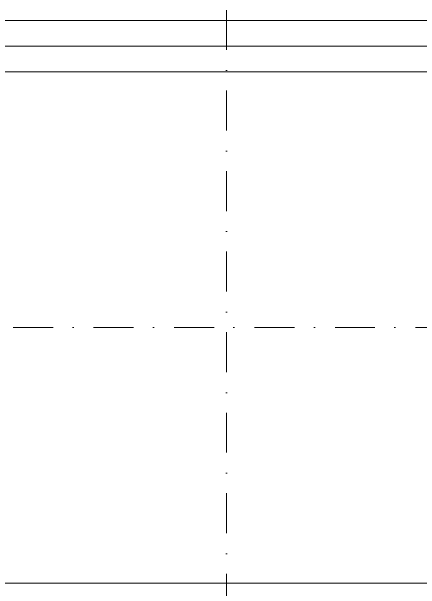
# Model space of a CAD drawing. Extents: x -1281 to 23780, y 0 to 7214.
# Drawn here: x 9233.9 to 9297.9, y 2744 to 2834.4 of the extents above; entities that cross this region are included whole.
import ezdxf

# ---------------------------------------------------------------- set-up
doc = ezdxf.new("R2010")
doc.units = 0
doc.header["$LTSCALE"] = 25
doc.header["$MEASUREMENT"] = 0
doc.linetypes.add('DASHDOT2', pattern=[0.5, 0.25, -0.125, 0, -0.125])
doc.layers.get('0').update_dxf_attribs({"color": 9, "lineweight": 9})
for name, color, linetype, lineweight in [('01', 9, 'Continuous', 9), ('06D', 9, 'Continuous', 9), ('24', 9, 'DASHDOT2', 9), ('33', 9, 'BATTING', 9)]:
    doc.layers.add(name, color=color, linetype=linetype, lineweight=lineweight)
doc.linetypes.add('BATTING', pattern='A,0.0001,-0.1,[134,ltypeshp.shx,S=0.1,R=0,X=-0.1,Y=0],-0.2,[134,ltypeshp.shx,S=0.1,R=180,X=0.1,Y=0],-0.1', length=0.4001)

# ---------------------------------------------------------------- blocks, each defined once
blk = doc.blocks.new('p-kolon_80x80')
blk.add_lwpolyline([(-40, -40), (40, -40), (40, 40), (-40, 40)], close=True)

msp = doc.modelspace()

# ---------------------------------------------------------------- linework, layer by layer
at = {"layer": '06D'}
msp.add_lwpolyline([(9355, 2825), (9355, 2833), (9105, 2833), (9105, 2825)], dxfattribs=at)
at = {"layer": '24'}
for points in [[(9267.5, 195), (9267.5, 4035)], [(6827.5, 2785), (11027.5, 2785)]]:
    msp.add_lwpolyline(points, dxfattribs=at)
at = {"layer": '33', "ltscale": 0.4}
msp.add_lwpolyline([(9105, 2829), (9355, 2829)], dxfattribs=at)

# ---------------------------------------------------------------- block references
at = {"layer": '01'}
msp.add_blockref('p-kolon_80x80', (9267.5, 2785), dxfattribs=at)

doc.saveas('drawing.dxf')
